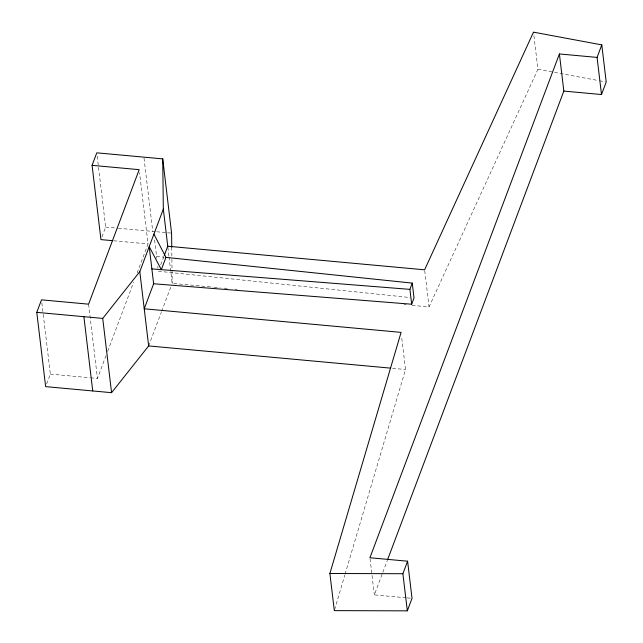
<?xml version="1.0" encoding="UTF-8"?>
<svg xmlns="http://www.w3.org/2000/svg" width="643" height="643" viewBox="0 0 643 643"><rect width="100%" height="100%" fill="white"/><g stroke="black" fill="none" stroke-linecap="round" stroke-linejoin="round"><path stroke-width="0.48" stroke-dasharray="3.21 2.41" d="M334.609 609.66L344.817 575.075M345.098 574.119L405.516 369.508L401.553 336.281M46.65 383.943L50.347 374.113L43.033 312.723M101.948 236.921L105.645 227.092L96.908 153.814M90.575 377.811L97.447 378.438L106.232 355.089M107.638 351.351L133.631 282.229M137.144 272.881L148.035 243.922L139.539 172.629M160.782 264.763L163.925 256.42M148.654 345.926L161.297 312.305M161.65 311.373L171.134 286.159M406.079 597.789L374.347 594.879L382.481 573.259M382.834 572.318L387.078 561.042M412.059 305.377L429.05 306.944L537.918 69.283L533.489 32.15M105.645 227.092L117.42 228.169M118.4 228.257L155.719 231.689M156.707 231.777L166.625 232.686M167.614 232.782L171.585 233.144M113.698 240.771L148.035 243.922M169.037 256.975L172.187 283.362L213.163 287.124M214.159 287.212L220.155 287.767M224.158 288.128L229.157 288.586M235.153 289.141L237.146 289.326M404.061 304.645L406.063 304.83M392.527 368.31L405.516 369.508M50.347 374.113L89.594 377.722M407.067 597.886L412.026 598.336M156.571 256.396L164.078 257.184M158.347 271.25L410.033 297.54M537.918 69.283L598.408 80.568M599.38 80.753L605.24 81.846M424.734 270.783L429.05 306.944M370.038 558.727L374.347 594.879M167.871 247.201L168.924 255.994M154.609 239.935L156.812 258.382M157.752 266.298L157.993 268.284M144.008 158.138L152.745 231.416M88.589 304.171L97.447 378.438M41.851 302.821L42.912 311.734M171.753 247.201L171.882 258.253M171.898 259.258L172.187 283.362"/><path stroke-width="0.96" d="M164.27 255.496L167.759 246.229L424.621 269.811L533.489 32.15L601.784 44.889L597.074 57.404L559.402 53.948L369.918 557.746L407.598 561.202L412.026 598.336L407.324 610.85L334.32 610.625L329.891 573.492L401.087 332.375L144.225 308.793L153.637 283.764L149.208 246.631L161.329 269.666L165.95 257.377L153.918 234.116M92.086 165.339L96.788 152.825L162.727 158.877L163.33 209.096L139.796 271.659L148.654 345.926L111.577 392.68L45.645 386.628L36.788 312.361L41.498 299.847L88.589 304.171L139.185 169.664L92.086 165.339L100.943 239.606L112.718 240.683M153.637 283.764L411.681 304.219L409.904 289.366L412.259 283.105L165.95 257.377M411.681 304.219L414.028 297.958L412.259 283.105M387.432 560.101L563.831 91.081L559.402 53.948M407.324 610.85L402.896 573.717L407.598 561.202M563.831 91.081L601.502 94.537L606.212 82.023L601.784 44.889M111.577 392.68L102.727 318.414L139.796 271.659M329.891 573.492L402.896 573.717M151.869 268.911L409.904 289.366M36.788 312.361L102.727 318.414M148.654 345.926L390.526 368.126M597.074 57.404L601.502 94.537M162.727 158.877L171.585 233.144L171.753 247.201M163.33 209.096L167.759 246.229M83.887 316.686L92.737 390.952"/></g></svg>
